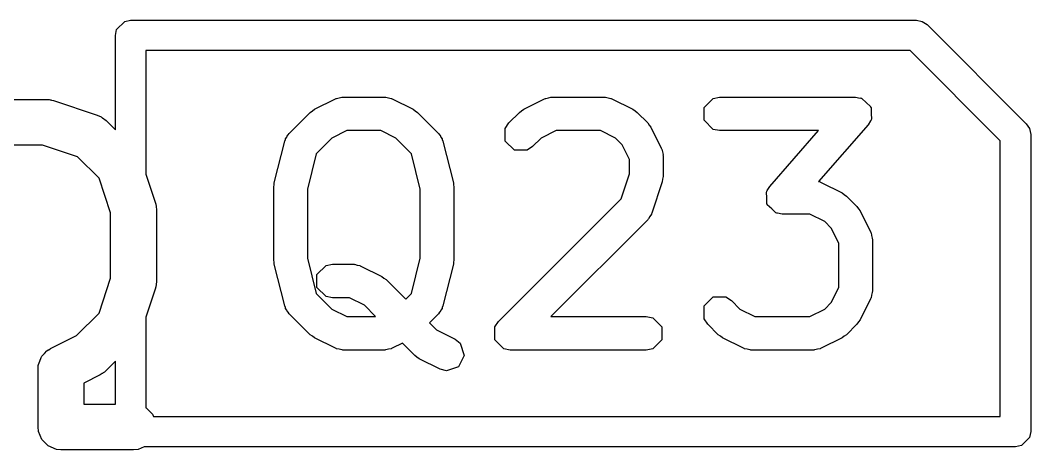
# Model space of a CAD drawing. Header units: millimetres. Extents: x 129 to 276, y -185 to -58.
# Drawn here: x 249.188 to 252.5, y -63.21 to -61.8 of the extents above; entities that cross this region are included whole.
import ezdxf

# ---------------------------------------------------------------- set-up
doc = ezdxf.new("R2010")
doc.units = ezdxf.units.MM
doc.layers.add('F.Fab', color=9, linetype='CONTINUOUS', true_color=0xafafaf)

msp = doc.modelspace()

# ---------------------------------------------------------------- linework, layer by layer
at = {"layer": 'F.Fab', "linetype": 'CONTINUOUS'}
for p, q in [((249.5, -61.85), (249.503806, -61.830866)), ((249.503806, -61.830866), (249.530866, -61.803806)), ((249.530866, -61.803806), (249.55, -61.8)), ((249.55, -61.8), (252.125, -61.8)), ((252.125, -61.8), (252.144134, -61.803806)), ((252.144134, -61.803806), (252.160355, -61.814645)), ((252.160355, -61.814645), (252.485355, -62.139644)), ((249.5, -62.159706), (249.5, -61.85)), ((249.6, -61.9), (249.6, -62.304793)), ((252.10429, -61.9), (249.6, -61.9)), ((252.4, -62.19571), (252.10429, -61.9)), ((249.120666, -62.059819), (249.273809, -62.059819)), ((249.273809, -62.059819), (249.281214, -62.060548)), ((249.281214, -62.060548), (249.283189, -62.060408)), ((249.283189, -62.060408), (249.285786, -62.060998)), ((249.285786, -62.060998), (249.288441, -62.06126)), ((249.288441, -62.06126), (249.290272, -62.062018)), ((249.290272, -62.062018), (249.297526, -62.063668)), ((249.297526, -62.063668), (249.440383, -62.111287)), ((250.152546, -62.092458), (250.221117, -62.058172)), ((250.221117, -62.058172), (250.223773, -62.057444)), ((250.223773, -62.057444), (250.224666, -62.056552)), ((250.224666, -62.056552), (250.233317, -62.054831)), ((250.233317, -62.054831), (250.241815, -62.052504)), ((250.241815, -62.052504), (250.243011, -62.052902)), ((250.243011, -62.052902), (250.245714, -62.052365)), ((250.245714, -62.052365), (250.382857, -62.052365)), ((250.382857, -62.052365), (250.385559, -62.052902)), ((250.385559, -62.052902), (250.386756, -62.052504)), ((250.386756, -62.052504), (250.395253, -62.054831)), ((250.395253, -62.054831), (250.403905, -62.056552)), ((250.403905, -62.056552), (250.404797, -62.057444)), ((250.404797, -62.057444), (250.407454, -62.058172)), ((250.407454, -62.058172), (250.476025, -62.092458)), ((250.83826, -62.092458), (250.906832, -62.058171)), ((250.906832, -62.058171), (250.909489, -62.057443)), ((250.909489, -62.057443), (250.910381, -62.056552)), ((250.910381, -62.056552), (250.919021, -62.054833)), ((250.919021, -62.054833), (250.927531, -62.052503)), ((250.927531, -62.052503), (250.928728, -62.052902)), ((250.928728, -62.052902), (250.931429, -62.052365)), ((250.931429, -62.052365), (251.102857, -62.052365)), ((251.102857, -62.052365), (251.105559, -62.052902)), ((251.105559, -62.052902), (251.106755, -62.052504)), ((251.106755, -62.052504), (251.115251, -62.05483)), ((251.115251, -62.05483), (251.123905, -62.056552)), ((251.123905, -62.056552), (251.124797, -62.057444)), ((251.124797, -62.057444), (251.127454, -62.058172)), ((251.127454, -62.058172), (251.196026, -62.092458)), ((251.429187, -62.086317), (251.458952, -62.056552)), ((251.458952, -62.056552), (251.48, -62.052365)), ((251.48, -62.052365), (251.925714, -62.052365)), ((251.925714, -62.052365), (251.941051, -62.055416)), ((251.941051, -62.055416), (251.943334, -62.055264)), ((251.943334, -62.055264), (251.94423, -62.056048)), ((251.94423, -62.056048), (251.946762, -62.056552)), ((251.946762, -62.056552), (251.960454, -62.070244)), ((250.145583, -62.097861), (250.152546, -62.092458)), ((250.476025, -62.092458), (250.482981, -62.097857)), ((250.831299, -62.097859), (250.83826, -62.092458)), ((251.196026, -62.092458), (251.202988, -62.097862)), ((251.429187, -62.128413), (251.429187, -62.086317)), ((251.960454, -62.070244), (251.975015, -62.082985)), ((251.975015, -62.082985), (251.975144, -62.084934)), ((251.975144, -62.084934), (251.976527, -62.086317)), ((251.976527, -62.086317), (251.976527, -62.105665)), ((249.440383, -62.111287), (249.453808, -62.117281)), ((249.453808, -62.117281), (249.455843, -62.119046)), ((249.455843, -62.119046), (249.458334, -62.120078)), ((249.458334, -62.120078), (249.469699, -62.129405)), ((249.469699, -62.129405), (249.5, -62.159706)), ((250.06968, -62.171331), (250.138253, -62.10276)), ((250.138253, -62.10276), (250.145583, -62.097861)), ((250.482981, -62.097857), (250.490319, -62.10276)), ((250.490319, -62.10276), (250.558891, -62.171331)), ((250.78968, -62.137046), (250.823966, -62.10276)), ((250.823966, -62.10276), (250.831299, -62.097859)), ((251.202988, -62.097862), (251.21032, -62.102761)), ((251.21032, -62.102761), (251.244605, -62.137047)), ((251.458952, -62.158178), (251.429187, -62.128413)), ((251.974911, -62.130028), (251.967106, -62.143583)), ((251.976527, -62.128413), (251.974911, -62.130028)), ((251.976527, -62.105665), (251.977815, -62.124986)), ((251.977815, -62.124986), (251.976527, -62.127222)), ((251.976527, -62.127222), (251.976527, -62.128413)), ((250.258697, -62.162365), (250.209723, -62.186851)), ((250.369874, -62.162365), (250.258697, -62.162365)), ((250.418847, -62.186852), (250.369874, -62.162365)), ((250.777758, -62.15489), (250.78968, -62.137046)), ((250.777758, -62.196984), (250.777758, -62.15489)), ((250.944412, -62.162365), (250.895438, -62.186852)), ((251.089874, -62.162365), (250.944412, -62.162365)), ((251.138851, -62.186854), (251.089874, -62.162365)), ((251.244605, -62.137047), (251.249503, -62.144377)), ((251.249503, -62.144377), (251.254907, -62.15134)), ((251.254907, -62.15134), (251.289193, -62.219911)), ((251.48, -62.162365), (251.458952, -62.158178)), ((251.804507, -62.162365), (251.48, -62.162365)), ((251.644322, -62.345433), (251.804507, -62.162365)), ((251.967106, -62.143583), (251.804201, -62.32976)), ((252.485355, -62.139644), (252.496194, -62.155865)), ((252.496194, -62.155865), (252.496194, -62.155866)), ((252.496194, -62.155866), (252.5, -62.175)), ((250.020927, -62.334025), (250.055213, -62.196882)), ((250.055213, -62.196882), (250.057757, -62.191495)), ((250.057757, -62.191495), (250.057758, -62.189175)), ((250.057758, -62.189175), (250.061499, -62.183574)), ((250.061499, -62.183574), (250.06438, -62.177478)), ((250.06438, -62.177478), (250.066371, -62.176283)), ((250.066371, -62.176283), (250.06968, -62.171331)), ((250.209723, -62.186851), (250.158233, -62.238341)), ((250.470336, -62.238339), (250.418847, -62.186852)), ((250.558891, -62.171331), (250.5622, -62.176284)), ((250.5622, -62.176284), (250.564191, -62.177479)), ((250.564191, -62.177479), (250.567069, -62.183572)), ((250.567069, -62.183572), (250.570813, -62.189175)), ((250.570813, -62.189175), (250.570813, -62.191496)), ((250.570813, -62.191496), (250.573358, -62.196883)), ((250.573358, -62.196883), (250.607643, -62.334026)), ((250.807524, -62.22675), (250.777758, -62.196984)), ((250.895438, -62.186852), (250.867462, -62.214828)), ((251.160511, -62.208515), (251.138851, -62.186854)), ((252.4, -63.1), (252.4, -62.19571)), ((252.5, -62.175), (252.5, -63.15)), ((249.261639, -62.209819), (249.095503, -62.209819)), ((249.376152, -62.24799), (249.261639, -62.209819)), ((250.849618, -62.22675), (250.807524, -62.22675)), ((250.867462, -62.214828), (250.849618, -62.22675)), ((251.185, -62.257491), (251.160511, -62.208515)), ((251.289193, -62.219911), (251.28992, -62.222567)), ((251.28992, -62.222567), (251.290813, -62.22346)), ((251.290813, -62.22346), (251.292533, -62.232111)), ((249.446352, -62.31819), (249.376152, -62.24799)), ((250.158233, -62.238341), (250.129285, -62.354137)), ((250.499285, -62.354136), (250.470336, -62.238339)), ((251.185, -62.304152), (251.185, -62.257491)), ((251.292533, -62.232111), (251.294861, -62.240609)), ((251.294861, -62.240609), (251.294462, -62.241805)), ((251.294462, -62.241805), (251.295, -62.244508)), ((251.295, -62.244508), (251.295, -62.31308)), ((249.484523, -62.432703), (249.446352, -62.31819)), ((249.6, -62.304793), (249.630674, -62.396815)), ((251.157641, -62.386227), (251.185, -62.304152)), ((251.29328, -62.321724), (251.292178, -62.330473)), ((251.295, -62.31308), (251.29328, -62.321724)), ((250.019285, -62.347365), (250.020599, -62.340757)), ((250.019285, -62.587365), (250.019285, -62.347365)), ((250.020599, -62.340757), (250.020927, -62.334025)), ((250.129285, -62.354137), (250.129285, -62.580593)), ((250.499285, -62.580593), (250.499285, -62.354136)), ((250.607643, -62.334026), (250.60797, -62.340757)), ((250.60797, -62.340757), (250.609285, -62.347365)), ((250.609285, -62.347365), (250.609285, -62.587365)), ((251.292178, -62.330473), (251.257892, -62.43333)), ((251.633613, -62.364031), (251.634901, -62.361794)), ((251.634901, -62.360603), (251.636517, -62.358986)), ((251.634901, -62.361794), (251.634901, -62.360603)), ((251.636517, -62.358986), (251.644322, -62.345433)), ((251.804201, -62.32976), (251.809619, -62.330838)), ((251.809619, -62.330838), (251.810511, -62.33173)), ((251.810511, -62.33173), (251.813168, -62.332458)), ((251.813168, -62.332458), (251.88174, -62.366744)), ((250.755395, -62.788474), (251.157641, -62.386227)), ((251.634901, -62.383351), (251.633613, -62.364031)), ((251.634901, -62.402699), (251.634901, -62.383351)), ((251.88174, -62.366744), (251.8887, -62.372146)), ((251.8887, -62.372146), (251.896034, -62.377046)), ((251.896034, -62.377046), (251.930319, -62.411331)), ((249.630674, -62.396815), (249.632323, -62.40407)), ((249.632323, -62.40407), (249.633082, -62.405901)), ((249.633082, -62.405901), (249.633343, -62.408554)), ((249.633343, -62.408554), (249.633934, -62.411152)), ((249.633934, -62.411152), (249.633793, -62.413126)), ((249.633793, -62.413126), (249.634523, -62.420533)), ((249.634523, -62.420533), (249.634523, -62.658628)), ((251.636282, -62.40408), (251.634901, -62.402699)), ((251.636413, -62.406032), (251.636282, -62.40408)), ((251.650977, -62.418775), (251.636413, -62.406032)), ((251.664666, -62.432464), (251.650977, -62.418775)), ((251.930319, -62.411331), (251.935216, -62.418661)), ((251.935216, -62.418661), (251.940621, -62.425625)), ((251.940621, -62.425625), (251.974908, -62.494197)), ((249.484523, -62.646458), (249.484523, -62.432703)), ((251.244605, -62.454828), (250.927068, -62.772365)), ((251.246136, -62.452536), (251.244605, -62.454828)), ((251.247263, -62.451973), (251.246136, -62.452536)), ((251.251629, -62.444314), (251.247263, -62.451973)), ((251.256527, -62.436984), (251.251629, -62.444314)), ((251.257892, -62.43333), (251.256527, -62.435724)), ((251.256527, -62.435724), (251.256527, -62.436984)), ((251.667197, -62.432967), (251.664666, -62.432464)), ((251.668094, -62.433752), (251.667197, -62.432967)), ((251.670376, -62.433599), (251.668094, -62.433752)), ((251.685714, -62.436651), (251.670376, -62.433599)), ((251.775588, -62.436651), (251.685714, -62.436651)), ((251.824563, -62.461139), (251.775588, -62.436651)), ((251.846227, -62.482803), (251.824563, -62.461139)), ((251.870714, -62.531777), (251.846227, -62.482803)), ((251.974908, -62.494197), (251.975635, -62.496854)), ((251.975635, -62.496854), (251.976527, -62.497746)), ((251.976527, -62.497746), (251.978245, -62.506386)), ((251.978245, -62.506386), (251.980576, -62.514896)), ((251.980576, -62.514896), (251.980176, -62.516093)), ((251.980176, -62.516093), (251.980714, -62.518794)), ((251.980714, -62.518794), (251.980714, -62.690222)), ((251.870714, -62.677239), (251.870714, -62.531777)), ((250.020599, -62.593972), (250.019285, -62.587365)), ((250.020927, -62.600705), (250.020599, -62.593972)), ((250.129285, -62.580593), (250.158234, -62.696389)), ((250.470336, -62.696389), (250.499285, -62.580593)), ((250.60797, -62.593972), (250.607643, -62.600704)), ((250.609285, -62.587365), (250.60797, -62.593972)), ((250.055213, -62.737848), (250.020927, -62.600705)), ((250.160615, -62.634889), (250.19038, -62.605124)), ((250.19038, -62.605124), (250.211428, -62.600937)), ((250.211428, -62.600937), (250.28, -62.600937)), ((250.28, -62.600937), (250.2827, -62.601474)), ((250.2827, -62.601474), (250.283898, -62.601075)), ((250.283898, -62.601075), (250.292406, -62.603404)), ((250.292406, -62.603404), (250.301048, -62.605124)), ((250.301048, -62.605124), (250.301939, -62.606015)), ((250.301939, -62.606015), (250.304596, -62.606743)), ((250.304596, -62.606743), (250.373167, -62.641028)), ((250.607643, -62.600704), (250.573358, -62.737847)), ((249.446352, -62.760971), (249.484523, -62.646458)), ((249.634523, -62.658628), (249.633793, -62.666034)), ((250.160615, -62.676985), (250.160615, -62.634889)), ((250.373167, -62.641028), (250.380133, -62.646434)), ((250.380133, -62.646434), (250.387462, -62.651331)), ((250.387462, -62.651331), (250.451428, -62.715297)), ((249.630674, -62.682346), (249.6, -62.774367)), ((249.632323, -62.67509), (249.630674, -62.682346)), ((249.633082, -62.67326), (249.632323, -62.67509)), ((249.633343, -62.670606), (249.633082, -62.67326)), ((249.633934, -62.668009), (249.633343, -62.670606)), ((249.633793, -62.666034), (249.633934, -62.668009)), ((250.19038, -62.70675), (250.160615, -62.676985)), ((251.846225, -62.726215), (251.870714, -62.677239)), ((251.980714, -62.690222), (251.980176, -62.692922)), ((251.980176, -62.692922), (251.980576, -62.69412)), ((250.158234, -62.696389), (250.209722, -62.747877)), ((250.211428, -62.710937), (250.19038, -62.70675)), ((250.267016, -62.710937), (250.211428, -62.710937)), ((250.31599, -62.735423), (250.267016, -62.710937)), ((250.451428, -62.715297), (250.470336, -62.696389)), ((251.429187, -62.737746), (251.458954, -62.70798)), ((251.458954, -62.70798), (251.501048, -62.707981)), ((251.501048, -62.707981), (251.518891, -62.719904)), ((251.518891, -62.719904), (251.546863, -62.747876)), ((251.824565, -62.747876), (251.846225, -62.726215)), ((251.974908, -62.714819), (251.940621, -62.783391)), ((251.975635, -62.712161), (251.974908, -62.714819)), ((251.976527, -62.71127), (251.975635, -62.712161)), ((251.978245, -62.702629), (251.976527, -62.71127)), ((251.980576, -62.69412), (251.978245, -62.702629)), ((250.057758, -62.743235), (250.055213, -62.737848)), ((250.057758, -62.745555), (250.057758, -62.743235)), ((250.061499, -62.751155), (250.057758, -62.745555)), ((250.06438, -62.757252), (250.061499, -62.751155)), ((250.066371, -62.758446), (250.06438, -62.757252)), ((250.06968, -62.763399), (250.066371, -62.758446)), ((250.209722, -62.747877), (250.258698, -62.772365)), ((250.352932, -62.772365), (250.31599, -62.735423)), ((250.5622, -62.758445), (250.558891, -62.763399)), ((250.564191, -62.757251), (250.5622, -62.758445)), ((250.567069, -62.751157), (250.564191, -62.757251)), ((250.570813, -62.745555), (250.567069, -62.751157)), ((250.573358, -62.737847), (250.570813, -62.743234)), ((250.570813, -62.743234), (250.570813, -62.745555)), ((251.429186, -62.77984), (251.429187, -62.737746)), ((251.546863, -62.747876), (251.595841, -62.772365)), ((251.775587, -62.772365), (251.824565, -62.747876)), ((249.372239, -62.835084), (249.446352, -62.760971)), ((249.6, -62.774367), (249.6, -63.071965)), ((250.138252, -62.831971), (250.06968, -62.763399)), ((250.258698, -62.772365), (250.352932, -62.772365)), ((250.558891, -62.763399), (250.52921, -62.793079)), ((250.52921, -62.793079), (250.55258, -62.81645)), ((250.743475, -62.806314), (250.755395, -62.788474)), ((250.927068, -62.772365), (251.24, -62.772365)), ((251.24, -62.772365), (251.261048, -62.776552)), ((251.261048, -62.776552), (251.290813, -62.806317)), ((251.441109, -62.797684), (251.429186, -62.77984)), ((251.595841, -62.772365), (251.775587, -62.772365)), ((251.935214, -62.790357), (251.930319, -62.797684)), ((251.940621, -62.783391), (251.935214, -62.790357)), ((250.55258, -62.81645), (250.613168, -62.846744)), ((250.743473, -62.806317), (250.743475, -62.806314)), ((250.743473, -62.848413), (250.743473, -62.806317)), ((251.290813, -62.806317), (251.290813, -62.848413)), ((251.475394, -62.83197), (251.441109, -62.797684)), ((251.930319, -62.797684), (251.896034, -62.83197)), ((249.287887, -62.87726), (249.372239, -62.835084)), ((250.14558, -62.836867), (250.138252, -62.831971)), ((250.152547, -62.842274), (250.14558, -62.836867)), ((250.221117, -62.876558), (250.152547, -62.842274)), ((250.613168, -62.846744), (250.630121, -62.859902)), ((250.773238, -62.878178), (250.743473, -62.848413)), ((251.290813, -62.848413), (251.261048, -62.878178)), ((251.48272, -62.836865), (251.475394, -62.83197)), ((251.489689, -62.842274), (251.48272, -62.836865)), ((251.55826, -62.876559), (251.489689, -62.842274)), ((251.881739, -62.842274), (251.813167, -62.876559)), ((251.888705, -62.836867), (251.881739, -62.842274)), ((251.896034, -62.83197), (251.888705, -62.836867)), ((249.267565, -62.894176), (249.275444, -62.885092)), ((249.275444, -62.885092), (249.278698, -62.883043)), ((249.278698, -62.883043), (249.27976, -62.881982)), ((249.27976, -62.881982), (249.281587, -62.881224)), ((249.281587, -62.881224), (249.287887, -62.87726)), ((250.223773, -62.877285), (250.221117, -62.876558)), ((250.224666, -62.878178), (250.223773, -62.877285)), ((250.233319, -62.879899), (250.224666, -62.878178)), ((250.241816, -62.882226), (250.233319, -62.879899)), ((250.243011, -62.881827), (250.241816, -62.882226)), ((250.245714, -62.882365), (250.243011, -62.881827)), ((250.382857, -62.882365), (250.245714, -62.882365)), ((250.385557, -62.881827), (250.382857, -62.882365)), ((250.386755, -62.882227), (250.385557, -62.881827)), ((250.395263, -62.879897), (250.386755, -62.882227)), ((250.403905, -62.878178), (250.395263, -62.879897)), ((250.404796, -62.877286), (250.403905, -62.878178)), ((250.407453, -62.876559), (250.404796, -62.877286)), ((250.440568, -62.860001), (250.407453, -62.876559)), ((250.48111, -62.900542), (250.440568, -62.860001)), ((250.630121, -62.859902), (250.643433, -62.899836)), ((250.794286, -62.882365), (250.773238, -62.878178)), ((251.24, -62.882365), (250.794286, -62.882365)), ((251.261048, -62.878178), (251.24, -62.882365)), ((251.560917, -62.877286), (251.55826, -62.876559)), ((251.561809, -62.878178), (251.560917, -62.877286)), ((251.570457, -62.879898), (251.561809, -62.878178)), ((251.578959, -62.882226), (251.570457, -62.879898)), ((251.580154, -62.881827), (251.578959, -62.882226)), ((251.582857, -62.882365), (251.580154, -62.881827)), ((251.788571, -62.882365), (251.582857, -62.882365)), ((251.791271, -62.881827), (251.788571, -62.882365)), ((251.792469, -62.882227), (251.791271, -62.881827)), ((251.800977, -62.879897), (251.792469, -62.882227)), ((251.809619, -62.878178), (251.800977, -62.879897)), ((251.81051, -62.877286), (251.809619, -62.878178)), ((251.813167, -62.876559), (251.81051, -62.877286)), ((249.247869, -62.92971), (249.25247, -62.918602)), ((249.25247, -62.918602), (249.256271, -62.9072)), ((249.256271, -62.9072), (249.258036, -62.905164)), ((249.258036, -62.905164), (249.259068, -62.902674)), ((249.259068, -62.902674), (249.267565, -62.894176)), ((249.5, -62.919455), (249.469699, -62.949756)), ((249.5, -63.059819), (249.5, -62.919455)), ((250.48844, -62.90544), (250.48111, -62.900542)), ((250.495403, -62.910844), (250.48844, -62.90544)), ((250.563974, -62.94513), (250.495403, -62.910844)), ((250.643433, -62.899836), (250.624606, -62.937487)), ((249.246428, -62.944342), (249.247157, -62.936936)), ((249.246428, -63.134819), (249.246428, -62.944342)), ((249.247017, -62.934961), (249.247492, -62.933535)), ((249.247157, -62.936936), (249.247017, -62.934961)), ((249.247492, -62.933535), (249.247869, -62.92971)), ((249.46039, -62.957394), (249.458334, -62.959083)), ((249.46265, -62.955973), (249.46039, -62.957394)), ((249.463949, -62.954474), (249.46265, -62.955973)), ((249.469699, -62.949756), (249.463949, -62.954474)), ((250.584672, -62.950798), (250.563974, -62.94513)), ((250.624606, -62.937487), (250.584672, -62.950798)), ((249.450207, -62.963805), (249.396428, -62.990694)), ((249.396428, -62.990694), (249.396428, -63.059819)), ((249.456506, -62.95984), (249.450207, -62.963805)), ((249.458334, -62.959083), (249.456506, -62.95984)), ((249.396428, -63.059819), (249.5, -63.059819)), ((249.6, -63.071965), (249.601191, -63.072459)), ((249.601191, -63.072459), (249.621883, -63.093151)), ((249.621883, -63.093151), (249.62472, -63.1)), ((249.62472, -63.1), (252.4, -63.1)), ((249.247869, -63.149451), (249.246428, -63.134819)), ((249.259068, -63.176487), (249.247869, -63.149451)), ((252.5, -63.15), (252.496194, -63.169134)), ((249.27976, -63.197179), (249.259068, -63.176487)), ((252.496194, -63.169134), (252.469134, -63.196194)), ((249.306796, -63.208378), (249.27976, -63.197179)), ((249.321428, -63.209819), (249.306796, -63.208378)), ((249.559523, -63.209819), (249.321428, -63.209819)), ((249.574155, -63.208378), (249.559523, -63.209819)), ((249.594381, -63.2), (249.574155, -63.208378)), ((252.45, -63.2), (249.594381, -63.2)), ((252.469134, -63.196194), (252.45, -63.2))]:
    msp.add_line(p, q, dxfattribs=at)

doc.saveas('drawing.dxf')
